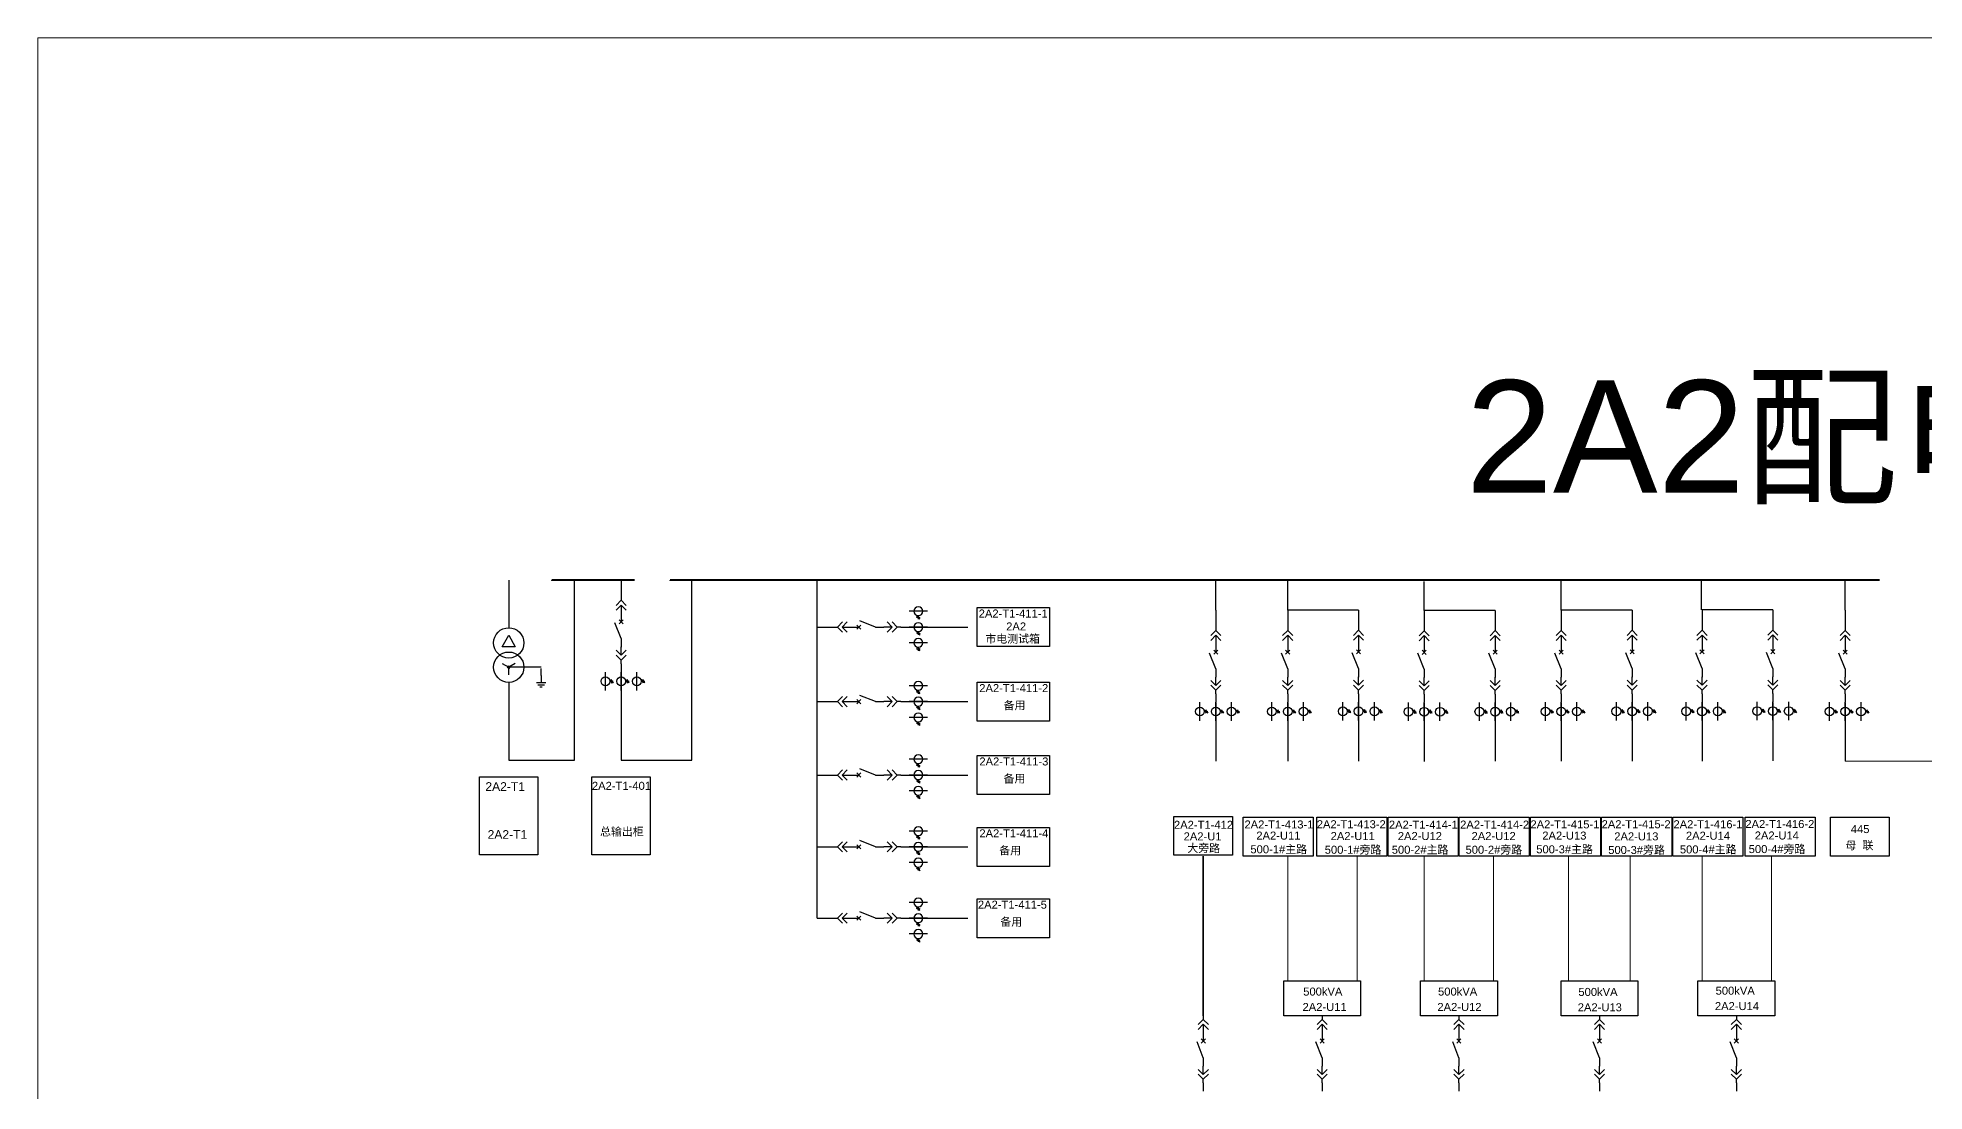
# Model space of a CAD drawing. Header units: millimetres. Extents: x 11 to 339, y 9 to 328.
# Drawn here: x 11.4 to 179.4, y 233.9 to 327.7 of the extents above; entities that cross this region are included whole.
import ezdxf
from ezdxf.enums import TextEntityAlignment as Align

# ---------------------------------------------------------------- set-up
doc = ezdxf.new("R2010")
doc.units = ezdxf.units.MM
doc.linetypes.add('CENTER', pattern=[2, 1.25, -0.25, 0.25, -0.25])
doc.linetypes.add('CONTINOUS', pattern=[0])
doc.styles.get("Standard").update_dxf_attribs({"font": 'arial.ttf'})

# ---------------------------------------------------------------- blocks, each defined once
blk = doc.blocks.new('DYDQAA05')
at = {"color": 0}
blk.add_lwpolyline([(0, 0), (0, -7)], dxfattribs=at)
blk = doc.blocks.new('DYDQAA03')
at = {"color": 0}
for points in [[(0, 0), (0, -1.5)], [(-2.12, -3.62), (0, -1.5)], [(-2.12, -5.62), (0, -3.5)], [(2.12, -3.62), (0, -1.5)], [(2.12, -5.62), (0, -3.5)], [(0, -3.5), (0, -7)]]:
    blk.add_lwpolyline(points, dxfattribs=at)
blk = doc.blocks.new('DYDQAA09')
at = {"color": 0}
blk.add_lwpolyline([(0, 0), (0, -3.5)], dxfattribs=at)
blk.add_lwpolyline([(0, 0), (0, -3.5)], dxfattribs=at)
blk.add_lwpolyline([(0, 0), (0, -3.5)], dxfattribs=at)
blk.add_lwpolyline([(0, 0), (0, -3.5)], dxfattribs=at)
blk.add_lwpolyline([(0, 0), (0, -3.5)], dxfattribs=at)
blk.add_lwpolyline([(0, 0), (0, -3.5)], dxfattribs=at)
blk.add_lwpolyline([(0, 0), (0, -3.5)], dxfattribs=at)
blk.add_lwpolyline([(0, 0), (0, -3.5)], dxfattribs=at)
blk.add_lwpolyline([(0, 0), (0, -3.5)], dxfattribs=at)
blk = doc.blocks.new('DYDQ0201')
at = {"color": 0}
for points in [[(0.86, -0.86), (-0.86, 0.86)], [(-0.86, -0.86), (0.86, 0.86)], [(0, -7), (-2.61, -0.37)]]:
    blk.add_lwpolyline(points, dxfattribs=at)
blk = doc.blocks.new('DYDQAA04')
at = {"color": 0}
for points in [[(0, -3.5), (0, 0)], [(-2.12, -1.38), (0, -3.5)], [(-2.12, -3.38), (0, -5.5)], [(2.12, -1.38), (0, -3.5)], [(2.12, -3.38), (0, -5.5)], [(0, -7), (0, -5.5)]]:
    blk.add_lwpolyline(points, dxfattribs=at)
blk = doc.blocks.new('A$C03DD39B5')
for p, q in [((417, 475), (283, 392)), ((417, 422), (283, 339)), ((350, 333), (350, 467))]:
    blk.add_line(p, q)
blk.add_lwpolyline([(700, 167), (0, 167)])
blk.add_circle((350, 167), 167)

msp = doc.modelspace()

# ---------------------------------------------------------------- linework, layer by layer
at = {"color": 0}
for p, q in [((53.3, 279.4, -24036.89), (53.3, 275.15, -28647.84)), ((59.15, 263.37, -28647.84), (59.15, 279.4, -26862.45)), ((52.71, 273.46, -28647.84), (53.3, 274.48, -28647.84)), ((52.71, 273.46, -28647.84), (53.3, 274.48, -28647.84)), ((53.3, 274.48, -28647.84), (53.88, 273.46, -28647.84)), ((53.88, 273.46, -28647.84), (52.71, 273.46, -28647.84)), ((52.71, 271.97, -28647.84), (53.3, 271.64, -28647.84)), ((53.29, 271.74, -28647.84), (53.19, 271.64, -28647.84)), ((53.33, 271.73, -28647.84), (53.2, 271.6, -28647.84)), ((53.25, 271.73, -28647.84), (53.2, 271.68, -28647.84)), ((53.35, 271.72, -28647.84), (53.21, 271.59, -28647.84)), ((53.37, 271.7, -28647.84), (53.23, 271.56, -28647.84)), ((53.38, 271.69, -28647.84), (53.24, 271.55, -28647.84)), ((53.39, 271.65, -28647.84), (53.28, 271.54, -28647.84)), ((53.88, 271.97, -28647.84), (53.3, 271.64, -28647.84)), ((53.3, 270.96, -28647.84), (53.3, 271.64, -28647.84)), ((56.18, 271.64, -28647.84), (53.3, 271.64, -28647.84)), ((53.4, 271.63, -28647.84), (53.3, 271.53, -28647.84)), ((53.3, 270.28, -28647.84), (53.3, 263.37, -28647.84)), ((55.78, 270.28, -28647.84), (56.59, 270.28, -28647.84)), ((55.88, 270.08, -28647.84), (56.49, 270.08, -28647.84)), ((56.08, 269.88, -28647.84), (56.28, 269.88, -28647.84)), ((53.3, 263.37, -28647.84), (59.15, 263.37, -28647.84))]:
    msp.add_line(p, q, dxfattribs=at)
for p, q in [((69.61, 263.37, -26862.45), (69.61, 279.4, -26862.45)), ((80.76, 249.29), (80.76, 279.4, -26862.45)), ((116.27, 276.71, -8892.42), (116.27, 279.29, -7509.14)), ((122.68, 276.71, -9584.06), (122.68, 279.29, -8200.78)), ((134.83, 276.68, -8892.42), (134.83, 279.26, -7509.14)), ((147.04, 276.71, -8198.05), (147.04, 279.29, -6814.77)), ((159.53, 276.75, -2769.3), (159.53, 279.33, -1386.01)), ((172.33, 276.71, -8892.42), (172.33, 279.29, -7509.14)), ((128.99, 276.71, -9584.06), (122.68, 276.71, -9584.06)), ((141.15, 276.68, -8892.42), (134.83, 276.68, -8892.42)), ((153.36, 276.71, -8198.05), (147.04, 276.71, -8198.05)), ((165.89, 276.73, -14321.17), (159.58, 276.73, -14321.17)), ((89, 275.21, 2201.22), (90.64, 275.21, 2201.22)), ((90.64, 275.21, 2201.22), (94.2, 275.21, 2201.22)), ((63.31, 271.16, -26862.45), (63.31, 269.52, -26862.45)), ((63.31, 269.52, -26862.45), (63.31, 263.37, -26862.45)), ((89, 268.57, 2201.22), (90.64, 268.57, 2201.22)), ((90.64, 268.57, 2201.22), (94.2, 268.57, 2201.22)), ((116.27, 268.47, -6691.2), (116.27, 266.83, -6691.2)), ((122.68, 268.47, -7382.84), (122.68, 266.83, -7382.84)), ((128.99, 268.49, -6691.2), (128.99, 266.85, -6691.2)), ((134.83, 268.44, -6691.2), (134.83, 266.81, -6691.2)), ((141.15, 268.46, -5999.56), (141.15, 266.82, -5999.56)), ((147.04, 268.47, -5996.82), (147.04, 266.83, -5996.82)), ((153.36, 268.49, -5305.18), (153.36, 266.85, -5305.18)), ((159.58, 268.49, -12119.95), (159.58, 266.85, -12119.95)), ((165.89, 268.5, -11428.31), (165.89, 266.86, -11428.31)), ((172.33, 268.47, -6691.2), (172.33, 266.83, -6691.2)), ((116.27, 266.83, -6691.2), (116.27, 263.26, -6691.2)), ((122.68, 266.83, -7382.84), (122.68, 263.27, -7382.84)), ((128.99, 266.85, -6691.2), (128.99, 263.28, -6691.2)), ((134.83, 266.81, -6691.2), (134.83, 263.24, -6691.2)), ((141.15, 266.82, -5999.56), (141.15, 263.26, -5999.56)), ((147.04, 266.83, -5996.82), (147.04, 263.27, -5996.82)), ((153.36, 266.85, -5305.18), (153.36, 263.28, -5305.18)), ((159.58, 266.85, -12119.95), (159.58, 263.28, -12119.95)), ((165.89, 266.86, -11428.31), (165.89, 263.3, -11428.31)), ((172.33, 266.83, -6691.2), (172.33, 263.27, -6691.2)), ((63.31, 263.37, -26862.45), (69.61, 263.37, -26862.45)), ((89, 262.04, 2201.22), (90.64, 262.04, 2201.22)), ((90.64, 262.04, 2201.22), (94.2, 262.04, 2201.22)), ((89, 255.64, 2201.22), (90.64, 255.64, 2201.22)), ((90.64, 255.64, 2201.22), (94.2, 255.64, 2201.22)), ((89, 249.29, 2201.22), (90.64, 249.29, 2201.22)), ((90.64, 249.29, 2201.22), (94.2, 249.29, 2201.22))]:
    msp.add_line(p, q)
at = {"color": 0, "linetype": 'CENTER', "ltscale": 0.5}
msp.add_line((56.18, 270.89, -28647.84), (56.18, 271.64, -28647.84), dxfattribs=at)
at = {"color": 1, "lineweight": 20}
msp.add_line((172.33, 263.27, -6691.2), (188.86, 263.27, -6691.2), dxfattribs=at)
at = {"color": 5, "lineweight": 35}
msp.add_line((115.16, 254.82, -7509.14), (115.16, 240.59, -8333.94), dxfattribs=at)
at = {"color": 6, "lineweight": 13, "ltscale": 0.02468, "true_color": 0xff00ff}
for p, q in [((122.68, 254.82, -8200.78), (122.68, 243.73)), ((134.83, 254.8, -7509.14), (134.83, 243.73)), ((147.68, 254.82, -6814.77), (147.68, 243.73)), ((159.58, 254.84, -12937.89), (159.58, 243.73))]:
    msp.add_line(p, q, dxfattribs=at)
at = {"color": 3, "lineweight": 13, "ltscale": 0.02468, "true_color": 0x00ff00}
for p, q in [((128.86, 254.84, -7509.14), (128.86, 243.73)), ((141.02, 254.81, -6817.5), (141.02, 243.73)), ((153.19, 254.84, -6123.13), (153.19, 243.73)), ((165.76, 254.85, -12246.25), (165.76, 243.73))]:
    msp.add_line(p, q, dxfattribs=at)
at = {"color": 1, "lineweight": 13, "ltscale": 0.001071}
msp.add_lwpolyline([(11.35, 327.67), (338.62, 327.67), (338.62, 9.29), (11.35, 9.29)], close=True, dxfattribs=at)
at = {"color": 1, "lineweight": 40, "ltscale": 100, "elevation": -26862.45}
for points in [[(64.51, 279.4), (57.14, 279.4), (57.14, 279.4)], [(175.38, 279.4), (67.68, 279.4), (67.68, 279.4)]]:
    msp.add_lwpolyline(points, dxfattribs=at)
for points, elevation in [([(95.03, 276.95), (101.45, 276.95), (101.45, 273.47), (95.03, 273.47)], 2201.22), ([(95.03, 270.31), (101.45, 270.31), (101.45, 266.84), (95.03, 266.84)], 2201.22), ([(95.03, 263.78), (101.45, 263.78), (101.45, 260.31), (95.03, 260.31)], 2201.22), ([(50.69, 261.89), (55.9, 261.89), (55.9, 254.93), (50.69, 254.93)], -24096.24), ([(60.7, 261.89), (65.91, 261.89), (65.91, 254.93), (60.7, 254.93)], -27680.39), ([(95.03, 257.38), (101.45, 257.38), (101.45, 253.9), (95.03, 253.9)], 2201.22), ([(112.55, 258.36), (117.76, 258.36), (117.76, 254.89), (112.55, 254.89)], -15018.28), ([(118.7, 258.3), (124.94, 258.3), (124.94, 254.82), (118.7, 254.82)], -8200.78), ([(125.27, 258.3), (131.51, 258.3), (131.51, 254.82), (125.27, 254.82)], -8200.78), ([(131.62, 258.3), (137.87, 258.3), (137.87, 254.82), (131.62, 254.82)], -8200.78), ([(137.95, 258.3), (144.19, 258.3), (144.19, 254.82), (137.95, 254.82)], -8200.78), ([(144.29, 258.3), (150.53, 258.3), (150.53, 254.82), (144.29, 254.82)], -8200.78), ([(150.64, 258.3), (156.88, 258.3), (156.88, 254.82), (150.64, 254.82)], -8200.78), ([(156.98, 258.3), (163.22, 258.3), (163.22, 254.82), (156.98, 254.82)], -8200.78), ([(163.43, 258.3), (169.67, 258.3), (169.67, 254.82), (163.43, 254.82)], -8200.78), ([(171.03, 258.3), (176.24, 258.3), (176.24, 254.82), (171.03, 254.82)], -7509.14), ([(95.03, 251.03), (101.45, 251.03), (101.45, 247.55), (95.03, 247.55)], 2201.22)]:
    msp.add_lwpolyline(points, close=True, dxfattribs=dict(elevation=elevation))
at = {"color": 0, "elevation": -28647.84}
msp.add_lwpolyline([(56.18, 270.89), (56.18, 270.28)], dxfattribs=at)
for points in [[(122.33, 243.73), (129.17, 243.73), (129.17, 240.59), (122.33, 240.59)], [(134.51, 243.73), (141.36, 243.73), (141.36, 240.59), (134.51, 240.59)], [(147.03, 243.73), (153.87, 243.73), (153.87, 240.59), (147.03, 240.59)], [(159.22, 243.73), (166.07, 243.73), (166.07, 240.59), (159.22, 240.59)]]:
    msp.add_lwpolyline(points, close=True)
at = {"color": 0, "linetype": 'CONTINOUS'}
for centre in [(53.3, 273.8, -28647.84), (53.3, 271.64, -28647.84)]:
    msp.add_circle(centre, 1.35, dxfattribs=at)
at = {"color": 0}
msp.add_circle((53.3, 271.64, -28647.84), 0.101, dxfattribs=at)

# ---------------------------------------------------------------- block references
at = {"xscale": 0.2128962921302706, "yscale": 0.2128962921302706, "zscale": 0.2128962921302706}
for name, p in [('DYDQAA05', (63.31, 279.4, -29063.67)), ('DYDQAA03', (63.31, 277.91, -29063.67)), ('DYDQ0201', (63.31, 275.67, -29063.67)), ('DYDQAA09', (63.31, 276.42, -29063.67)), ('DYDQAA05', (116.27, 276.71, -8892.42)), ('DYDQAA05', (122.68, 276.71, -9584.06)), ('DYDQAA05', (128.99, 276.71, -8892.42)), ('DYDQAA05', (134.83, 276.68, -8892.42)), ('DYDQAA05', (141.15, 276.68, -8200.78)), ('DYDQAA05', (147.04, 276.71, -8198.05)), ('DYDQAA05', (153.36, 276.71, -7506.41)), ('DYDQAA05', (159.58, 276.73, -14321.17)), ('DYDQAA05', (165.89, 276.73, -13629.53)), ('DYDQAA05', (172.33, 276.71, -8892.42)), ('DYDQAA09', (63.31, 274.18, -29063.67)), ('DYDQAA03', (116.27, 275.22, -8892.42)), ('DYDQAA03', (122.68, 275.22, -9584.06)), ('DYDQAA03', (128.99, 275.24, -8892.42)), ('DYDQAA03', (134.83, 275.19, -8892.42)), ('DYDQAA03', (141.15, 275.21, -8200.78)), ('DYDQAA03', (147.04, 275.22, -8198.05)), ('DYDQAA03', (153.36, 275.24, -7506.41)), ('DYDQAA03', (159.58, 275.24, -14321.17)), ('DYDQAA03', (165.89, 275.25, -13629.53)), ('DYDQAA03', (172.33, 275.22, -8892.42)), ('DYDQAA04', (63.31, 273.44, -29063.67)), ('DYDQ0201', (116.27, 272.98, -8892.42)), ('DYDQAA09', (116.27, 273.73, -8892.42)), ('DYDQ0201', (122.68, 272.98, -9584.06)), ('DYDQAA09', (122.68, 273.73, -9584.06)), ('DYDQ0201', (128.99, 273, -8892.42)), ('DYDQAA09', (128.99, 273.75, -8892.42)), ('DYDQ0201', (134.83, 272.96, -8892.42)), ('DYDQAA09', (134.83, 273.7, -8892.42)), ('DYDQ0201', (141.15, 272.97, -8200.78)), ('DYDQAA09', (141.15, 273.72, -8200.78)), ('DYDQ0201', (147.04, 272.98, -8198.05)), ('DYDQAA09', (147.04, 273.73, -8198.05)), ('DYDQ0201', (153.36, 273, -7506.41)), ('DYDQAA09', (153.36, 273.75, -7506.41)), ('DYDQ0201', (159.58, 273, -14321.17)), ('DYDQAA09', (159.58, 273.75, -14321.17)), ('DYDQ0201', (165.89, 273.02, -13629.53)), ('DYDQAA09', (165.89, 273.76, -13629.53)), ('DYDQ0201', (172.33, 272.98, -8892.42)), ('DYDQAA09', (172.33, 273.73, -8892.42)), ('DYDQAA09', (63.31, 271.95, -29063.67)), ('DYDQAA04', (116.27, 270.75, -8892.42)), ('DYDQAA09', (116.27, 271.49, -8892.42)), ('DYDQAA04', (122.68, 270.75, -9584.06)), ('DYDQAA09', (122.68, 271.49, -9584.06)), ('DYDQAA04', (128.99, 270.77, -8892.42)), ('DYDQAA09', (128.99, 271.51, -8892.42)), ('DYDQAA04', (134.83, 270.72, -8892.42)), ('DYDQAA09', (134.83, 271.47, -8892.42)), ('DYDQAA04', (141.15, 270.74, -8200.78)), ('DYDQAA09', (141.15, 271.48, -8200.78)), ('DYDQAA04', (147.04, 270.75, -8198.05)), ('DYDQAA09', (147.04, 271.49, -8198.05)), ('DYDQAA04', (153.36, 270.77, -7506.41)), ('DYDQAA09', (153.36, 271.51, -7506.41)), ('DYDQAA04', (159.58, 270.77, -14321.17)), ('DYDQAA09', (159.58, 271.51, -14321.17)), ('DYDQAA04', (165.89, 270.78, -13629.53)), ('DYDQAA09', (165.89, 271.53, -13629.53)), ('DYDQAA04', (172.33, 270.75, -8892.42)), ('DYDQAA09', (172.33, 271.49, -8892.42)), ('DYDQAA09', (116.27, 269.26, -8892.42)), ('DYDQAA09', (122.68, 269.26, -9584.06)), ('DYDQAA09', (128.99, 269.27, -8892.42)), ('DYDQAA09', (134.83, 269.23, -8892.42)), ('DYDQAA09', (141.15, 269.25, -8200.78)), ('DYDQAA09', (147.04, 269.26, -8198.05)), ('DYDQAA09', (153.36, 269.27, -7506.41)), ('DYDQAA09', (159.58, 269.27, -14321.17)), ('DYDQAA09', (165.89, 269.29, -13629.53)), ('DYDQAA09', (172.33, 269.26, -8892.42)), ('DYDQAA03', (115.16, 240.59, -8333.94)), ('DYDQAA03', (125.75, 240.59)), ('DYDQAA03', (137.93, 240.59)), ('DYDQAA03', (150.45, 240.59)), ('DYDQAA03', (162.64, 240.59)), ('DYDQAA09', (115.16, 239.1, -8333.94)), ('DYDQAA09', (125.75, 239.1)), ('DYDQAA09', (137.93, 239.1)), ('DYDQAA09', (150.45, 239.1)), ('DYDQAA09', (162.64, 239.1)), ('DYDQ0201', (115.16, 238.36, -8333.94)), ('DYDQ0201', (125.75, 238.36)), ('DYDQ0201', (137.93, 238.36)), ('DYDQ0201', (150.45, 238.36)), ('DYDQ0201', (162.64, 238.36)), ('DYDQAA04', (115.16, 236.12, -8333.94)), ('DYDQAA09', (115.16, 236.87, -8333.94)), ('DYDQAA04', (125.75, 236.12)), ('DYDQAA09', (125.75, 236.87)), ('DYDQAA04', (137.93, 236.12)), ('DYDQAA09', (137.93, 236.87)), ('DYDQAA04', (150.45, 236.12)), ('DYDQAA09', (150.45, 236.87)), ('DYDQAA04', (162.64, 236.12)), ('DYDQAA09', (162.64, 236.87)), ('DYDQAA09', (115.16, 234.63, -8333.94)), ('DYDQAA09', (125.75, 234.63)), ('DYDQAA09', (137.93, 234.63)), ('DYDQAA09', (150.45, 234.63)), ('DYDQAA09', (162.64, 234.63))]:
    msp.add_blockref(name, p, dxfattribs=at)
at = {"xscale": -0.2128962921302706, "yscale": 0.2128962921302706, "zscale": 0.2128962921302706, "rotation": 90}
for name, p in [('DYDQAA03', (82.25, 275.21)), ('DYDQ0201', (84.48, 275.21)), ('DYDQAA04', (86.72, 275.21)), ('DYDQAA05', (80.76, 275.21)), ('DYDQAA09', (83.74, 275.21)), ('DYDQAA09', (85.97, 275.21)), ('DYDQAA09', (88.21, 275.21)), ('DYDQAA03', (82.25, 268.57)), ('DYDQ0201', (84.48, 268.57)), ('DYDQAA04', (86.72, 268.57)), ('DYDQAA05', (80.76, 268.57)), ('DYDQAA09', (83.74, 268.57)), ('DYDQAA09', (85.97, 268.57)), ('DYDQAA09', (88.21, 268.57)), ('DYDQAA03', (82.25, 262.04)), ('DYDQ0201', (84.48, 262.04)), ('DYDQAA04', (86.72, 262.04)), ('DYDQAA05', (80.76, 262.04)), ('DYDQAA09', (83.74, 262.04)), ('DYDQAA09', (85.97, 262.04)), ('DYDQAA09', (88.21, 262.04)), ('DYDQAA05', (80.76, 255.64)), ('DYDQAA03', (82.25, 255.64)), ('DYDQAA09', (83.74, 255.64)), ('DYDQ0201', (84.48, 255.64)), ('DYDQAA09', (85.97, 255.64)), ('DYDQAA04', (86.72, 255.64)), ('DYDQAA09', (88.21, 255.64)), ('DYDQAA05', (80.76, 249.29)), ('DYDQAA03', (82.25, 249.29)), ('DYDQAA09', (83.74, 249.29)), ('DYDQ0201', (84.48, 249.29)), ('DYDQAA09', (85.97, 249.29)), ('DYDQAA04', (86.72, 249.29)), ('DYDQAA09', (88.21, 249.29))]:
    msp.add_blockref(name, p, dxfattribs=at)
at = {"linetype": 'Continuous', "yscale": 0.00233888397733859, "zscale": 0.00233888397733859}
for p, xscale, rotation in [((88.96, 277.01, 2201.22), -0.00233888397733859, 180), ((88.96, 275.6, 2201.22), -0.00233888397733859, 180), ((88.96, 274.2, 2201.22), -0.00233888397733859, 180), ((61.52, 271.2, -26862.45), 0.00233888397733859, 270), ((62.92, 271.2, -26862.45), 0.00233888397733859, 270), ((64.32, 271.2, -26862.45), 0.00233888397733859, 270), ((88.96, 270.37, 2201.22), -0.00233888397733859, 180), ((88.96, 268.96, 2201.22), -0.00233888397733859, 180), ((88.96, 267.56, 2201.22), -0.00233888397733859, 180), ((114.47, 268.51, -6691.2), 0.00233888397733859, 270), ((115.88, 268.51, -6691.2), 0.00233888397733859, 270), ((117.28, 268.51, -6691.2), 0.00233888397733859, 270), ((120.88, 268.51, -7382.84), 0.00233888397733859, 270), ((122.29, 268.51, -7382.84), 0.00233888397733859, 270), ((123.69, 268.51, -7382.84), 0.00233888397733859, 270), ((127.2, 268.53, -6691.2), 0.00233888397733859, 270), ((128.6, 268.53, -6691.2), 0.00233888397733859, 270), ((130.01, 268.53, -6691.2), 0.00233888397733859, 270), ((133.04, 268.49, -6691.2), 0.00233888397733859, 270), ((134.44, 268.49, -6691.2), 0.00233888397733859, 270), ((135.85, 268.49, -6691.2), 0.00233888397733859, 270), ((139.36, 268.5, -5999.56), 0.00233888397733859, 270), ((140.76, 268.5, -5999.56), 0.00233888397733859, 270), ((142.16, 268.5, -5999.56), 0.00233888397733859, 270), ((145.25, 268.51, -5996.82), 0.00233888397733859, 270), ((146.65, 268.51, -5996.82), 0.00233888397733859, 270), ((148.05, 268.51, -5996.82), 0.00233888397733859, 270), ((151.56, 268.53, -5305.18), 0.00233888397733859, 270), ((152.97, 268.53, -5305.18), 0.00233888397733859, 270), ((154.37, 268.53, -5305.18), 0.00233888397733859, 270), ((157.78, 268.53, -12119.95), 0.00233888397733859, 270), ((159.19, 268.53, -12119.95), 0.00233888397733859, 270), ((160.59, 268.53, -12119.95), 0.00233888397733859, 270), ((164.1, 268.55, -11428.31), 0.00233888397733859, 270), ((165.5, 268.55, -11428.31), 0.00233888397733859, 270), ((166.91, 268.55, -11428.31), 0.00233888397733859, 270), ((170.54, 268.51, -6691.2), 0.00233888397733859, 270), ((171.94, 268.51, -6691.2), 0.00233888397733859, 270), ((173.35, 268.51, -6691.2), 0.00233888397733859, 270), ((88.96, 263.84, 2201.22), -0.00233888397733859, 180), ((88.96, 262.43, 2201.22), -0.00233888397733859, 180), ((88.96, 261.03, 2201.22), -0.00233888397733859, 180), ((88.96, 257.43, 2201.22), -0.00233888397733859, 180), ((88.96, 256.03, 2201.22), -0.00233888397733859, 180), ((88.96, 254.63, 2201.22), -0.00233888397733859, 180), ((88.96, 251.08, 2201.22), -0.00233888397733859, 180), ((88.96, 249.68, 2201.22), -0.00233888397733859, 180), ((88.96, 248.28, 2201.22), -0.00233888397733859, 180)]:
    msp.add_blockref('A$C03DD39B5', p, dxfattribs=dict(at, xscale=xscale, rotation=rotation))

# ---------------------------------------------------------------- texts
at = {"lineweight": 0}
for s, height, p in [('2A2-T1-411-1', 0.7128, (98.23, 276.06, 817.94)), ('2A2', 0.713, (98.49, 274.91, 21138.7)), ('市电测试箱', 0.713, (98.18, 273.81, 18937.48)), ('2A2-T1-411-2', 0.7128, (98.28, 269.42, 817.94)), ('备用', 0.713, (98.35, 267.89, 817.94)), ('2A2-T1-411-3', 0.7128, (98.29, 262.89, 817.94)), ('备用', 0.713, (98.34, 261.36, 817.94)), ('2A2-T1-401', 0.713, (63.34, 260.72, -29063.67)), ('总输出柜', 0.713, (63.38, 256.64, -29063.67)), ('2A2-T1-411-4', 0.7128, (98.29, 256.49, 817.94)), ('2A2-T1-412', 0.713, (115.18, 257.25, -16401.56)), ('2A2-T1-413-1', 0.7128, (121.9, 257.28, -9584.06)), ('2A2-T1-413-2', 0.7128, (128.34, 257.3, -8892.42)), ('2A2-T1-414-1', 0.7128, (134.76, 257.26, -8892.42)), ('2A2-T1-414-2', 0.7128, (141.11, 257.27, -8200.78)), ('2A2-T1-415-1', 0.7128, (147.37, 257.29, -8198.05)), ('2A2-T1-415-2', 0.7128, (153.71, 257.3, -7506.41)), ('2A2-T1-416-1', 0.7128, (160.11, 257.3, -14321.17)), ('2A2-T1-416-2', 0.7128, (166.51, 257.32, -13629.53)), ('445', 0.713, (173.66, 256.87, -8892.42)), ('备用', 0.713, (97.96, 254.96, 817.94)), ('2A2-U1', 0.713, (115.1, 256.22, -15434.11)), ('大旁路', 0.713, (115.2, 255.17, -17635.33)), ('500-1#主路', 0.713, (121.88, 255.07, -8200.78)), ('2A2-U11', 0.713, (121.85, 256.29, -8200.78)), ('500-1#旁路', 0.713, (128.5, 255.03, -8200.78)), ('2A2-U11', 0.713, (128.47, 256.25, -8200.78)), ('500-2#主路', 0.713, (134.47, 255.03, -8200.78)), ('2A2-U12', 0.713, (134.45, 256.25, -8200.78)), ('500-2#旁路', 0.713, (141.04, 255.03, -8200.78)), ('2A2-U12', 0.713, (141.02, 256.25, -8200.78)), ('500-3#主路', 0.713, (147.34, 255.07, -8200.78)), ('2A2-U13', 0.713, (147.32, 256.29, -8200.78)), ('500-3#旁路', 0.713, (153.75, 255.01, -8200.78)), ('2A2-U13', 0.713, (153.73, 256.22, -8200.78)), ('500-4#主路', 0.713, (160.13, 255.06, -8200.78)), ('2A2-U14', 0.713, (160.11, 256.28, -8200.78)), ('500-4#旁路', 0.713, (166.26, 255.09, -8200.78)), ('2A2-U14', 0.713, (166.24, 256.3, -8200.78)), ('母  联', 0.713, (173.6, 255.42, -29063.67)), ('2A2-T1-411-5', 0.7128, (98.16, 250.14, 817.94)), ('备用', 0.713, (98.06, 248.61, 817.94))]:
    msp.add_text(s, height=height, dxfattribs=at).set_placement(p, align=Align.CENTER)
at = {"lineweight": 0, "ltscale": 100}
for s, p in [('500kVA', (124.06, 242.76, -8333.94)), ('500kVA', (136.07, 242.76, -8333.94)), ('500kVA', (148.57, 242.73, -8333.94)), ('500kVA', (160.79, 242.84, -8333.94)), ('2A2-U11', (124, 241.39, -8742.91)), ('2A2-U12', (136.01, 241.39, -8742.91)), ('2A2-U13', (148.51, 241.36, -8742.91)), ('2A2-U14', (160.73, 241.47, -8742.91))]:
    msp.add_text(s, height=0.713, dxfattribs=at).set_placement(p, align=Align.MIDDLE_LEFT)
at = {"color": 0, "insert": (138.54, 297.18, -23522.45), "char_height": 10, "width": 0.000000001, "attachment_point": 1}
msp.add_mtext('2A2{\\fSimSun|b0|i0|c134|p2;配电室}', dxfattribs=at)
at = {"char_height": 0.77, "width": 1.1343, "attachment_point": 1}
for insert in [(51.22, 261.4, -20096.26), (51.42, 257.13, -20096.26)]:
    msp.add_mtext('2A2-T1', dxfattribs=dict(at, insert=insert))

doc.saveas('drawing.dxf')
